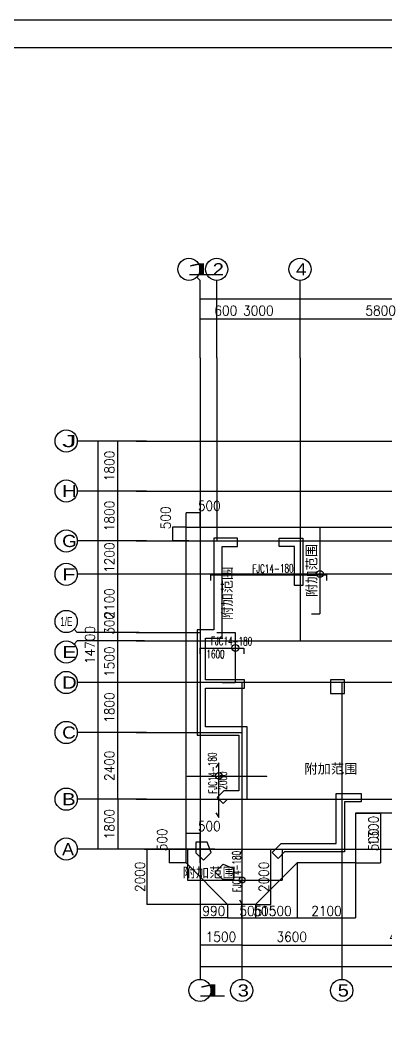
# Model space of a CAD drawing. Extents: x 628064 to 742735, y -407363 to -122417.
# Drawn here: x 667792 to 680967, y -383918 to -347963 of the extents above; entities that cross this region are included whole.
import ezdxf

# ---------------------------------------------------------------- set-up
doc = ezdxf.new("R2010")
doc.units = 0
doc.header["$LTSCALE"] = 100
for name, color, linetype in [('AXIS', 3, 'Continuous'), ('COLU', 255, 'Continuous'), ('DIM', 3, 'Continuous'), ('dim-wall', 7, 'Continuous'), ('dote', 253, 'Continuous'), ('WALL', 255, 'Continuous'), ('Z-CT', 2, 'Continuous'), ('图框', 254, 'Continuous'), ('支座钢筋标注', 173, 'Continuous'), ('板底钢筋', 24, 'Continuous'), ('楼板负筋钢筋', 1, 'Continuous')]:
    doc.layers.add(name, color=color, linetype=linetype)
doc.styles.add('hztxt', font='hztxt')
doc.styles.get("Standard").update_dxf_attribs({"font": 'standard'})
doc.dimstyles.get("Standard").update_dxf_attribs({"dimtxt": 351, "dimasz": 0.18, "dimexe": 0.18, "dimexo": 0.0625, "dimgap": 0.09, "dimtad": 0, "dimtoh": 1, "dimdec": 0, "dimzin": 0, "dimdsep": 46, "dimcen": 0.09, "dimadec": 0, "dimazin": 0, "dimtfac": 1, "dimtdec": 4, "dimtofl": 0, "dimtmove": 0, "dimatfit": 3, "dimfxl": 250, "dimtolj": 1, "dimtzin": 0, "dimarcsym": 0})

# ---------------------------------------------------------------- blocks, each defined once
blk = doc.blocks.new('_AXISO')
blk.add_circle((0, 0), 0.5)
blk = doc.blocks.new('*D270')
at = {"layer": 'AXIS', "color": 0, "linetype": 'ByBlock', "lineweight": -2}
for p, q in [((671999.8501724562, -370032.3691317109), (671310.7010416222, -370032.3691317109)), ((671999.8501724562, -370332.3691317109), (671310.7010416222, -370332.3691317109)), ((671310.8810416223, -370332.3691317109), (671310.8810416223, -370032.3691317109))]:
    blk.add_line(p, q, dxfattribs=at)
for points in [[(671310.8810416223, -370032.3691317109), (671310.9110141176, -370032.5491317109), (671310.8510691269, -370032.5491317109)], [(671310.8810416223, -370332.3691317109), (671310.8510691269, -370332.1891317109), (671310.9110141176, -370332.1891317109)]]:
    blk.add_solid(points, dxfattribs=at)
at = {"layer": 'AXIS', "color": 0, "linetype": 'Continuous', "lineweight": -2, "insert": (671010.8810416223, -369700.7791317108), "char_height": 351, "width": 663.0000000000007, "attachment_point": 5, "rotation": 90}
blk.add_mtext('300', dxfattribs=at)
blk = doc.blocks.new('*D307')
at = {"layer": 'AXIS', "color": 0, "linetype": 'ByBlock', "lineweight": -2}
for p, q in [((671999.8501724562, -367932.3691317077), (671310.7010416222, -367932.3691317077)), ((671310.8810416223, -370032.3691317109), (671310.8810416223, -367932.3691317077)), ((671999.8501724562, -370032.3691317109), (671310.7010416222, -370032.3691317109))]:
    blk.add_line(p, q, dxfattribs=at)
for points in [[(671310.8810416223, -367932.3691317077), (671310.9110141176, -367932.5491317077), (671310.8510691269, -367932.5491317077)], [(671310.8810416223, -370032.3691317109), (671310.8510691269, -370032.1891317109), (671310.9110141176, -370032.1891317109)]]:
    blk.add_solid(points, dxfattribs=at)
at = {"layer": 'AXIS', "color": 0, "linetype": 'Continuous', "lineweight": -2, "insert": (671010.8810416223, -368982.3691317092), "char_height": 351, "width": 906.7499999999995, "attachment_point": 5, "rotation": 90}
blk.add_mtext('2100', dxfattribs=at)
blk = doc.blocks.new('*D193')
at = {"layer": 'AXIS', "color": 0, "linetype": 'ByBlock', "lineweight": -2}
for p, q in [((672270.5814008901, -376032.3691317142), (671310.7010416222, -376032.3691317142)), ((671310.8810416223, -376032.3691317142), (671310.8810416223, -377832.3691317142)), ((672270.5814008903, -377832.3691317142), (671310.7010416222, -377832.3691317142))]:
    blk.add_line(p, q, dxfattribs=at)
for points in [[(671310.8810416223, -376032.3691317142), (671310.9110141176, -376032.5491317142), (671310.8510691269, -376032.5491317142)], [(671310.8810416223, -377832.3691317142), (671310.8510691269, -377832.1891317142), (671310.9110141176, -377832.1891317142)]]:
    blk.add_solid(points, dxfattribs=at)
at = {"layer": 'AXIS', "color": 0, "linetype": 'Continuous', "lineweight": -2, "insert": (671010.8810416223, -376932.369131714), "char_height": 351, "width": 807.299999999999, "attachment_point": 5, "rotation": 90}
blk.add_mtext('1800', dxfattribs=at)
blk = doc.blocks.new('*D233')
at = {"layer": 'AXIS', "color": 0, "linetype": 'ByBlock', "lineweight": -2}
for p, q in [((674274.0329612452, -380232.4316317284), (674274.0329612452, -381292.3791794995)), ((675774.0329612239, -380232.4316317284), (675774.0329612239, -381292.3791794995)), ((675774.0329612239, -381292.1991794995), (674274.0329612452, -381292.1991794995))]:
    blk.add_line(p, q, dxfattribs=at)
for points in [[(674274.0329612452, -381292.1991794995), (674274.2129612452, -381292.1692070042), (674274.2129612452, -381292.2291519949)], [(675774.0329612239, -381292.1991794995), (675773.8529612238, -381292.2291519949), (675773.8529612238, -381292.1692070042)]]:
    blk.add_solid(points, dxfattribs=at)
at = {"layer": 'AXIS', "color": 0, "linetype": 'Continuous', "lineweight": -2, "insert": (675024.0329612346, -380992.1991794995), "char_height": 351, "width": 807.299999999999, "attachment_point": 5}
blk.add_mtext('1500', dxfattribs=at)
blk = doc.blocks.new('*D165')
at = {"layer": 'AXIS', "color": 0, "linetype": 'ByBlock', "lineweight": -2}
for p, q in [((674274.0329612378, -360131.3126968176), (674274.0329612378, -358012.6723613546)), ((674274.0329612378, -358012.8523613546), (724074.0329612474, -358012.8523613546)), ((724074.0329612474, -360131.3126968176), (724074.0329612474, -358012.6723613546))]:
    blk.add_line(p, q, dxfattribs=at)
for points in [[(674274.0329612378, -358012.8523613546), (674274.2129612379, -358012.8223888593), (674274.2129612379, -358012.88233385)], [(724074.0329612474, -358012.8523613546), (724073.8529612473, -358012.88233385), (724073.8529612473, -358012.8223888593)]]:
    blk.add_solid(points, dxfattribs=at)
at = {"layer": 'AXIS', "color": 0, "linetype": 'Continuous', "lineweight": -2, "insert": (699174.0329612426, -357712.8523613546), "char_height": 351, "width": 1168.050000000001, "attachment_point": 5}
blk.add_mtext('49800', dxfattribs=at)
blk = doc.blocks.new('*D245')
at = {"layer": 'AXIS', "color": 0, "linetype": 'ByBlock', "lineweight": -2}
for p, q in [((677874.0329612304, -360131.3126968176), (677874.0329612304, -358733.2772689907)), ((677874.0329612304, -358733.4572689907), (683674.0329612304, -358733.4572689907)), ((683674.0329612304, -360131.3126968176), (683674.0329612304, -358733.2772689907))]:
    blk.add_line(p, q, dxfattribs=at)
for points in [[(677874.0329612304, -358733.4572689907), (677874.2129612304, -358733.4272964954), (677874.2129612304, -358733.487241486)], [(683674.0329612304, -358733.4572689907), (683673.8529612303, -358733.487241486), (683673.8529612303, -358733.4272964954)]]:
    blk.add_solid(points, dxfattribs=at)
at = {"layer": 'AXIS', "color": 0, "linetype": 'Continuous', "lineweight": -2, "insert": (680774.0329612304, -358433.4572689907), "char_height": 351, "width": 912.5999999999997, "attachment_point": 5}
blk.add_mtext('5800', dxfattribs=at)
blk = doc.blocks.new('*D284')
at = {"layer": 'AXIS', "color": 0, "linetype": 'ByBlock', "lineweight": -2}
for p, q in [((674874.0329612294, -360131.3126968174), (674874.0329612294, -358733.2772689907)), ((674874.0329612294, -358733.4572689907), (677874.0329612304, -358733.4572689907)), ((677874.0329612304, -360131.3126968176), (677874.0329612304, -358733.2772689907))]:
    blk.add_line(p, q, dxfattribs=at)
for points in [[(674874.0329612294, -358733.4572689907), (674874.2129612295, -358733.4272964954), (674874.2129612295, -358733.487241486)], [(677874.0329612304, -358733.4572689907), (677873.8529612303, -358733.487241486), (677873.8529612303, -358733.4272964954)]]:
    blk.add_solid(points, dxfattribs=at)
at = {"layer": 'AXIS', "color": 0, "linetype": 'Continuous', "lineweight": -2, "insert": (676374.03296123, -358433.4572689907), "char_height": 351, "width": 912.5999999999997, "attachment_point": 5}
blk.add_mtext('3000', dxfattribs=at)
blk = doc.blocks.new('*D126')
at = {"layer": 'AXIS', "color": 0, "linetype": 'ByBlock', "lineweight": -2}
for p, q in [((674274.0329612378, -360131.3126968176), (674274.0329612378, -358733.2772689907)), ((674274.0329612378, -358733.4572689907), (674874.0329612294, -358733.4572689907)), ((674874.0329612294, -360131.3126968174), (674874.0329612294, -358733.2772689907))]:
    blk.add_line(p, q, dxfattribs=at)
for points in [[(674274.0329612378, -358733.4572689907), (674274.2129612379, -358733.4272964954), (674274.2129612379, -358733.487241486)], [(674874.0329612294, -358733.4572689907), (674873.8529612294, -358733.487241486), (674873.8529612294, -358733.4272964954)]]:
    blk.add_solid(points, dxfattribs=at)
at = {"layer": 'AXIS', "color": 0, "linetype": 'Continuous', "lineweight": -2, "insert": (675199.7729612294, -358433.4572689907), "char_height": 351, "width": 651.2999999999993, "attachment_point": 5}
blk.add_mtext('600', dxfattribs=at)
blk = doc.blocks.new('*D160')
at = {"layer": 'AXIS', "color": 0, "linetype": 'ByBlock', "lineweight": -2}
for p, q in [((674274.0329612452, -380232.4316317284), (674274.0329612452, -382067.4580895817)), ((724074.0329612474, -380232.4316317284), (724074.0329612474, -382067.4580895817)), ((674274.0329612452, -382067.2780895817), (724074.0329612474, -382067.2780895817))]:
    blk.add_line(p, q, dxfattribs=at)
for points in [[(674274.0329612452, -382067.2780895817), (674274.2129612452, -382067.2481170864), (674274.2129612452, -382067.308062077)], [(724074.0329612474, -382067.2780895817), (724073.8529612473, -382067.308062077), (724073.8529612473, -382067.2481170864)]]:
    blk.add_solid(points, dxfattribs=at)
at = {"layer": 'AXIS', "color": 0, "linetype": 'Continuous', "lineweight": -2, "insert": (699174.0329612463, -381767.2780895816), "char_height": 351, "width": 1168.050000000001, "attachment_point": 5}
blk.add_mtext('49800', dxfattribs=at)
blk = doc.blocks.new('*D73')
at = {"layer": 'AXIS', "color": 0, "linetype": 'ByBlock', "lineweight": -2}
for p, q in [((679374.0329612239, -380232.4316317265), (679374.0329612239, -381292.3791794995)), ((683874.0329612289, -380232.4316317289), (683874.0329612289, -381292.3791794995)), ((679374.0329612239, -381292.1991794995), (683874.0329612289, -381292.1991794995))]:
    blk.add_line(p, q, dxfattribs=at)
for points in [[(679374.0329612239, -381292.1991794995), (679374.2129612239, -381292.1692070042), (679374.2129612239, -381292.2291519949)], [(683874.0329612289, -381292.1991794995), (683873.8529612288, -381292.2291519949), (683873.8529612288, -381292.1692070042)]]:
    blk.add_solid(points, dxfattribs=at)
at = {"layer": 'AXIS', "color": 0, "linetype": 'Continuous', "lineweight": -2, "insert": (681624.0329612265, -380992.1991794995), "char_height": 351, "width": 924.2999999999987, "attachment_point": 5}
blk.add_mtext('4500', dxfattribs=at)
blk = doc.blocks.new('*D104')
at = {"layer": 'AXIS', "color": 0, "linetype": 'ByBlock', "lineweight": -2}
for p, q in [((675774.0329612239, -380232.431631728), (675774.0329612239, -381292.3791794995)), ((679374.0329612239, -380232.4316317265), (679374.0329612239, -381292.3791794995)), ((675774.0329612239, -381292.1991794995), (679374.0329612239, -381292.1991794995))]:
    blk.add_line(p, q, dxfattribs=at)
for points in [[(675774.0329612239, -381292.1991794995), (675774.2129612239, -381292.1692070042), (675774.2129612239, -381292.2291519949)], [(679374.0329612239, -381292.1991794995), (679373.8529612238, -381292.2291519949), (679373.8529612238, -381292.1692070042)]]:
    blk.add_solid(points, dxfattribs=at)
at = {"layer": 'AXIS', "color": 0, "linetype": 'Continuous', "lineweight": -2, "insert": (677574.0329612239, -380992.1991794995), "char_height": 351, "width": 906.7499999999995, "attachment_point": 5}
blk.add_mtext('3600', dxfattribs=at)
blk = doc.blocks.new('*D43')
at = {"layer": 'AXIS', "color": 0, "linetype": 'ByBlock', "lineweight": -2}
for p, q in [((672270.5814008901, -363132.3691317402), (670610.733222542, -363132.3691317402)), ((670610.913222542, -377832.3691317142), (670610.913222542, -363132.3691317402)), ((672270.5814008901, -377832.3691317142), (670610.733222542, -377832.3691317142))]:
    blk.add_line(p, q, dxfattribs=at)
for points in [[(670610.913222542, -363132.3691317402), (670610.9431950374, -363132.5491317402), (670610.8832500466, -363132.5491317402)], [(670610.913222542, -377832.3691317142), (670610.8832500466, -377832.1891317142), (670610.9431950374, -377832.1891317142)]]:
    blk.add_solid(points, dxfattribs=at)
at = {"layer": 'AXIS', "color": 0, "linetype": 'Continuous', "lineweight": -2, "insert": (670310.9132225421, -370482.3691317271), "char_height": 351, "width": 1062.749999999999, "attachment_point": 5, "rotation": 90}
blk.add_mtext('14700', dxfattribs=at)
blk = doc.blocks.new('*D248')
at = {"layer": 'AXIS', "color": 0, "linetype": 'ByBlock', "lineweight": -2}
for p, q in [((672270.5814008901, -363132.3691317402), (671310.7010416222, -363132.3691317402)), ((671310.8810416223, -364932.3691317145), (671310.8810416223, -363132.3691317402)), ((672270.5814008901, -364932.3691317145), (671310.7010416222, -364932.3691317145))]:
    blk.add_line(p, q, dxfattribs=at)
for points in [[(671310.8810416223, -363132.3691317402), (671310.9110141176, -363132.5491317402), (671310.8510691269, -363132.5491317402)], [(671310.8810416223, -364932.3691317145), (671310.8510691269, -364932.1891317145), (671310.9110141176, -364932.1891317145)]]:
    blk.add_solid(points, dxfattribs=at)
at = {"layer": 'AXIS', "color": 0, "linetype": 'Continuous', "lineweight": -2, "insert": (671010.8810416223, -364032.3691317272), "char_height": 351, "width": 807.299999999999, "attachment_point": 5, "rotation": 90}
blk.add_mtext('1800', dxfattribs=at)
blk = doc.blocks.new('*D310')
at = {"layer": 'AXIS', "color": 0, "linetype": 'ByBlock', "lineweight": -2}
for p, q in [((672270.5814008901, -364932.3691317145), (671310.7010416222, -364932.3691317145)), ((671310.8810416223, -366732.3691317079), (671310.8810416223, -364932.3691317145)), ((672270.5814008901, -366732.3691317079), (671310.7010416222, -366732.3691317079))]:
    blk.add_line(p, q, dxfattribs=at)
for points in [[(671310.8810416223, -364932.3691317145), (671310.9110141176, -364932.5491317145), (671310.8510691269, -364932.5491317145)], [(671310.8810416223, -366732.3691317079), (671310.8510691269, -366732.1891317079), (671310.9110141176, -366732.1891317079)]]:
    blk.add_solid(points, dxfattribs=at)
at = {"layer": 'AXIS', "color": 0, "linetype": 'Continuous', "lineweight": -2, "insert": (671010.8810416223, -365832.3691317111), "char_height": 351, "width": 807.299999999999, "attachment_point": 5, "rotation": 90}
blk.add_mtext('1800', dxfattribs=at)
blk = doc.blocks.new('*D170')
at = {"layer": 'AXIS', "color": 0, "linetype": 'ByBlock', "lineweight": -2}
for p, q in [((672270.5814008901, -366732.3691317079), (671310.7010416222, -366732.3691317079)), ((671310.8810416223, -367932.3691317077), (671310.8810416223, -366732.3691317079)), ((672270.5814008901, -367932.3691317077), (671310.7010416222, -367932.3691317077))]:
    blk.add_line(p, q, dxfattribs=at)
for points in [[(671310.8810416223, -366732.3691317079), (671310.9110141176, -366732.5491317079), (671310.8510691269, -366732.5491317079)], [(671310.8810416223, -367932.3691317077), (671310.8510691269, -367932.1891317077), (671310.9110141176, -367932.1891317077)]]:
    blk.add_solid(points, dxfattribs=at)
at = {"layer": 'AXIS', "color": 0, "linetype": 'Continuous', "lineweight": -2, "insert": (671010.8810416223, -367332.3691317076), "char_height": 351, "width": 807.299999999999, "attachment_point": 5, "rotation": 90}
blk.add_mtext('1200', dxfattribs=at)
blk = doc.blocks.new('*D207')
at = {"layer": 'AXIS', "color": 0, "linetype": 'ByBlock', "lineweight": -2}
for p, q in [((672270.5814008901, -370332.3691317109), (671310.7010416222, -370332.3691317109)), ((671310.8810416223, -371832.369131733), (671310.8810416223, -370332.3691317109)), ((672270.5814008901, -371832.369131733), (671310.7010416222, -371832.369131733))]:
    blk.add_line(p, q, dxfattribs=at)
for points in [[(671310.8810416223, -370332.3691317109), (671310.9110141176, -370332.5491317109), (671310.8510691269, -370332.5491317109)], [(671310.8810416223, -371832.369131733), (671310.8510691269, -371832.189131733), (671310.9110141176, -371832.189131733)]]:
    blk.add_solid(points, dxfattribs=at)
at = {"layer": 'AXIS', "color": 0, "linetype": 'Continuous', "lineweight": -2, "insert": (671010.8810416223, -371082.3691317219), "char_height": 351, "width": 807.299999999999, "attachment_point": 5, "rotation": 90}
blk.add_mtext('1500', dxfattribs=at)
blk = doc.blocks.new('*D266')
at = {"layer": 'AXIS', "color": 0, "linetype": 'ByBlock', "lineweight": -2}
for p, q in [((672270.5814008901, -371832.369131733), (671310.7010416222, -371832.369131733)), ((671310.8810416223, -373632.369131716), (671310.8810416223, -371832.369131733)), ((672270.5814008901, -373632.369131716), (671310.7010416222, -373632.369131716))]:
    blk.add_line(p, q, dxfattribs=at)
for points in [[(671310.8810416223, -371832.369131733), (671310.9110141176, -371832.549131733), (671310.8510691269, -371832.549131733)], [(671310.8810416223, -373632.369131716), (671310.8510691269, -373632.189131716), (671310.9110141176, -373632.189131716)]]:
    blk.add_solid(points, dxfattribs=at)
at = {"layer": 'AXIS', "color": 0, "linetype": 'Continuous', "lineweight": -2, "insert": (671010.8810416223, -372732.3691317244), "char_height": 351, "width": 807.299999999999, "attachment_point": 5, "rotation": 90}
blk.add_mtext('1800', dxfattribs=at)
blk = doc.blocks.new('*D305')
at = {"layer": 'AXIS', "color": 0, "linetype": 'ByBlock', "lineweight": -2}
for p, q in [((672270.5814008901, -373632.369131716), (671310.7010416222, -373632.369131716)), ((671310.8810416223, -376032.3691317142), (671310.8810416223, -373632.369131716)), ((672270.5814008901, -376032.3691317142), (671310.7010416222, -376032.3691317142))]:
    blk.add_line(p, q, dxfattribs=at)
for points in [[(671310.8810416223, -373632.369131716), (671310.9110141176, -373632.549131716), (671310.8510691269, -373632.549131716)], [(671310.8810416223, -376032.3691317142), (671310.8510691269, -376032.1891317142), (671310.9110141176, -376032.1891317142)]]:
    blk.add_solid(points, dxfattribs=at)
at = {"layer": 'AXIS', "color": 0, "linetype": 'Continuous', "lineweight": -2, "insert": (671010.8810416223, -374832.369131715), "char_height": 351, "width": 918.4499999999996, "attachment_point": 5, "rotation": 90}
blk.add_mtext('2400', dxfattribs=at)
blk = doc.blocks.new('A$C35F87531')
at = {"layer": '图框'}
for points in [[(-0.0002444429555908, -0.0004358000587672), (-0.0002444424899295, 59399.99956419994), (84099.99975555704, 59399.99956419994), (84099.99975555658, -0.0004358000587672)], [(2499.999755557045, 999.9995641999412), (83099.99975555658, 999.9995641999412), (83099.99975555704, 58399.99956419994), (2499.999755557511, 58399.99956419994)]]:
    blk.add_lwpolyline(points, close=True, dxfattribs=at)
blk = doc.blocks.new('*D264')
at = {"layer": 'dim-wall', "color": 0, "linetype": 'ByBlock', "lineweight": -2}
for p, q in [((678412.0398425501, -366232.3691317079), (678582.2127272948, -366232.3691317079)), ((678582.0327272947, -366232.3691317079), (678582.0327272947, -369357.3690124986)), ((678284.095487458, -369357.3690124986), (678582.2127272948, -369357.3690124986))]:
    blk.add_line(p, q, dxfattribs=at)
for points in [[(678582.0327272947, -366232.3691317079), (678582.0626997901, -366232.5491317079), (678582.0027547993, -366232.5491317079)], [(678582.0327272947, -369357.3690124986), (678582.0027547993, -369357.1890124986), (678582.0626997901, -369357.1890124986)]]:
    blk.add_solid(points, dxfattribs=at)
at = {"layer": 'dim-wall', "color": 0, "linetype": 'Continuous', "lineweight": -2, "insert": (678306.5327272947, -367794.8690721031), "char_height": 351, "width": 1906.320000000002, "attachment_point": 5, "rotation": 90}
blk.add_mtext('\\A1;附加范围', dxfattribs=at)
blk = doc.blocks.new('*D114')
at = {"layer": 'dim-wall', "color": 0, "linetype": 'ByBlock', "lineweight": -2}
for p, q in [((673807.9201483337, -375216.6566910919), (673807.9201483337, -375206.2252113205)), ((673807.9201483337, -375206.4052113205), (676674.0330923622, -375206.4052113205)), ((676674.0330923622, -375216.6566910919), (676674.0330923622, -375206.2252113205))]:
    blk.add_line(p, q, dxfattribs=at)
for points in [[(673807.9201483337, -375206.4052113205), (673808.1001483337, -375206.3752388252), (673808.1001483337, -375206.4351838158)], [(676674.0330923622, -375206.4052113205), (676673.8530923622, -375206.4351838158), (676673.8530923622, -375206.3752388252)]]:
    blk.add_solid(points, dxfattribs=at)
at = {"layer": 'dim-wall', "color": 0, "linetype": 'Continuous', "lineweight": -2, "insert": (678982.6894054514, -374956.4052113205), "char_height": 351, "width": 3751.019999999998, "attachment_point": 5}
blk.add_mtext('\\A1;\\A1;\\A1;附加范围', dxfattribs=at)
blk = doc.blocks.new('*D320')
at = {"layer": 'dim-wall', "color": 0, "linetype": 'ByBlock', "lineweight": -2}
for p, q in [((673823.0329770868, -377835.4311996935), (673823.0329770868, -378948.0488904283)), ((677224.0330703472, -377832.4318682994), (677224.0330703472, -378948.0488904283)), ((673823.0329770868, -378947.8688904283), (677224.0330703472, -378947.8688904283))]:
    blk.add_line(p, q, dxfattribs=at)
for points in [[(673823.0329770868, -378947.8688904283), (673823.2129770869, -378947.8389179329), (673823.2129770869, -378947.8988629236)], [(677224.0330703472, -378947.8688904283), (677223.8530703471, -378947.8988629236), (677223.8530703471, -378947.8389179329)]]:
    blk.add_solid(points, dxfattribs=at)
at = {"layer": 'dim-wall', "color": 0, "linetype": 'Continuous', "lineweight": -2, "insert": (674600.2416692064, -378696.2497349084), "char_height": 351, "width": 2828.669999999998, "attachment_point": 5}
blk.add_mtext('\\A1;\\A1;附加范围', dxfattribs=at)
blk = doc.blocks.new('*D249')
at = {"layer": 'dim-wall', "color": 0, "linetype": 'ByBlock', "lineweight": -2}
for p, q in [((674874.0954612321, -370032.3692032335), (675540.029925261, -370032.3692032335)), ((675539.849925261, -370032.3692032335), (675539.849925261, -371832.3689171312)), ((675074.0954493111, -371832.3689171312), (675540.029925261, -371832.3689171312))]:
    blk.add_line(p, q, dxfattribs=at)
for points in [[(675539.849925261, -370032.3692032335), (675539.8798977564, -370032.5492032335), (675539.8199527656, -370032.5492032335)], [(675539.849925261, -371832.3689171312), (675539.8199527656, -371832.1889171312), (675539.8798977564, -371832.1889171312)]]:
    blk.add_solid(points, dxfattribs=at)
at = {"layer": 'dim-wall', "color": 0, "linetype": 'Continuous', "lineweight": -2, "insert": (675264.3499252612, -368617.9442032333), "char_height": 351, "width": 2828.669999999998, "attachment_point": 5, "rotation": 90}
blk.add_mtext('\\A1;\\A1;附加范围', dxfattribs=at)
blk = doc.blocks.new('*D232')
at = {"layer": 'DIM', "color": 0, "linetype": 'ByBlock', "lineweight": -2}
for p, q in [((673774.0329612446, -366232.3066317079), (673774.0329612446, -365715.9774005166)), ((674274.0329612402, -365716.1574005166), (673774.0329612446, -365716.1574005166)), ((674274.0329612402, -366232.3066317079), (674274.0329612402, -365715.9774005166))]:
    blk.add_line(p, q, dxfattribs=at)
for points in [[(673774.0329612446, -365716.1574005166), (673774.2129612446, -365716.1274280213), (673774.2129612446, -365716.187373012)], [(674274.0329612402, -365716.1574005166), (674273.8529612401, -365716.187373012), (674273.8529612401, -365716.1274280213)]]:
    blk.add_solid(points, dxfattribs=at)
at = {"layer": 'DIM', "color": 0, "linetype": 'Continuous', "lineweight": -2, "insert": (674605.62296124, -365466.1574005166), "char_height": 351, "width": 663.0000000000007, "attachment_point": 5}
blk.add_mtext('500', dxfattribs=at)
blk = doc.blocks.new('*D295')
at = {"layer": 'DIM', "color": 0, "linetype": 'ByBlock', "lineweight": -2}
for p, q in [((673773.9704612446, -366232.3691317079), (673283.5721139014, -366232.3691317079)), ((673283.7521139014, -366232.3691317079), (673283.7521139014, -366732.3691317079)), ((673869.402570803, -366732.3691317079), (673283.5721139014, -366732.3691317079))]:
    blk.add_line(p, q, dxfattribs=at)
for points in [[(673283.7521139014, -366232.3691317079), (673283.7820863968, -366232.5491317079), (673283.722141406, -366232.5491317079)], [(673283.7521139014, -366732.3691317079), (673283.722141406, -366732.1891317079), (673283.7820863968, -366732.1891317079)]]:
    blk.add_solid(points, dxfattribs=at)
at = {"layer": 'DIM', "color": 0, "linetype": 'Continuous', "lineweight": -2, "insert": (673033.7521139015, -365900.7791317078), "char_height": 351, "width": 663.0000000000007, "attachment_point": 5, "rotation": 90}
blk.add_mtext('500', dxfattribs=at)
blk = doc.blocks.new('*D156')
at = {"layer": 'DIM', "color": 0, "linetype": 'ByBlock', "lineweight": -2}
for p, q in [((673773.9704612446, -377832.3691317142), (673159.0703707555, -377832.3691317142)), ((673159.2503707556, -377832.3691317142), (673159.2503707556, -378332.3691317142)), ((673773.9704612446, -378332.3691317142), (673159.0703707555, -378332.3691317142))]:
    blk.add_line(p, q, dxfattribs=at)
for points in [[(673159.2503707556, -377832.3691317142), (673159.280343251, -377832.5491317142), (673159.2203982602, -377832.5491317142)], [(673159.2503707556, -378332.3691317142), (673159.2203982602, -378332.1891317142), (673159.280343251, -378332.1891317142)]]:
    blk.add_solid(points, dxfattribs=at)
at = {"layer": 'DIM', "color": 0, "linetype": 'Continuous', "lineweight": -2, "insert": (672909.2503707557, -377500.7791317141), "char_height": 351, "width": 663.0000000000007, "attachment_point": 5, "rotation": 90}
blk.add_mtext('500', dxfattribs=at)
blk = doc.blocks.new('*D82')
at = {"layer": 'DIM', "color": 0, "linetype": 'ByBlock', "lineweight": -2}
for p, q in [((673774.0329612446, -378332.3066317142), (673774.0329612446, -377255.9564382359)), ((673774.0329612446, -377256.1364382359), (674274.0329612447, -377256.1364382359)), ((674274.0329612447, -378332.306631714), (674274.0329612447, -377255.9564382359))]:
    blk.add_line(p, q, dxfattribs=at)
for points in [[(673774.0329612446, -377256.1364382359), (673774.2129612446, -377256.1064657405), (673774.2129612446, -377256.1664107312)], [(674274.0329612447, -377256.1364382359), (674273.8529612446, -377256.1664107312), (674273.8529612446, -377256.1064657405)]]:
    blk.add_solid(points, dxfattribs=at)
at = {"layer": 'DIM', "color": 0, "linetype": 'Continuous', "lineweight": -2, "insert": (674605.6229612447, -377006.1364382359), "char_height": 351, "width": 663.0000000000007, "attachment_point": 5}
blk.add_mtext('500', dxfattribs=at)
blk = doc.blocks.new('*D289')
at = {"layer": 'DIM', "color": 0, "linetype": 'ByBlock', "lineweight": -2}
for p, q in [((674274.0329612452, -379832.4316317147), (674274.0329612452, -380310.3019774888)), ((675263.6991566252, -379832.4316317142), (675263.6991566252, -380310.3019774888)), ((675263.6991566252, -380310.1219774888), (674274.0329612452, -380310.1219774888))]:
    blk.add_line(p, q, dxfattribs=at)
for points in [[(674274.0329612452, -380310.1219774888), (674274.2129612452, -380310.0920049935), (674274.2129612452, -380310.1519499841)], [(675263.6991566252, -380310.1219774888), (675263.5191566251, -380310.1519499841), (675263.5191566251, -380310.0920049935)]]:
    blk.add_solid(points, dxfattribs=at)
at = {"layer": 'DIM', "color": 0, "linetype": 'Continuous', "lineweight": -2, "insert": (674768.8660589353, -380060.1219774888), "char_height": 351, "width": 645.4499999999994, "attachment_point": 5}
blk.add_mtext('990', dxfattribs=at)
blk = doc.blocks.new('*D15')
at = {"layer": 'DIM', "color": 0, "linetype": 'ByBlock', "lineweight": -2}
for p, q in [((674807.7263291732, -377832.3691317142), (672360.1594291393, -377832.3691317142)), ((672360.3394291394, -377832.3691317142), (672360.3394291394, -379832.3691317142)), ((675263.6366566252, -379832.3691317142), (672360.1594291393, -379832.3691317142))]:
    blk.add_line(p, q, dxfattribs=at)
for points in [[(672360.3394291394, -377832.3691317142), (672360.3694016348, -377832.5491317142), (672360.309456644, -377832.5491317142)], [(672360.3394291394, -379832.3691317142), (672360.309456644, -379832.1891317142), (672360.3694016348, -379832.1891317142)]]:
    blk.add_solid(points, dxfattribs=at)
at = {"layer": 'DIM', "color": 0, "linetype": 'Continuous', "lineweight": -2, "insert": (672110.3394291396, -378832.3691317141), "char_height": 351, "width": 912.5999999999997, "attachment_point": 5, "rotation": 90}
blk.add_mtext('2000', dxfattribs=at)
blk = doc.blocks.new('*D215')
at = {"layer": 'DIM', "color": 0, "linetype": 'ByBlock', "lineweight": -2}
for p, q in [((676274.0954612237, -377832.3691317142), (676818.736787812, -377832.3691317142)), ((676818.5567878119, -379832.369131714), (676818.5567878119, -377832.3691317142)), ((676274.0954612237, -379832.369131714), (676818.736787812, -379832.369131714))]:
    blk.add_line(p, q, dxfattribs=at)
for points in [[(676818.5567878119, -377832.3691317142), (676818.5867603073, -377832.5491317142), (676818.5268153165, -377832.5491317142)], [(676818.5567878119, -379832.369131714), (676818.5268153165, -379832.189131714), (676818.5867603073, -379832.189131714)]]:
    blk.add_solid(points, dxfattribs=at)
at = {"layer": 'DIM', "color": 0, "linetype": 'Continuous', "lineweight": -2, "insert": (676568.5567878122, -378832.369131714), "char_height": 351, "width": 912.5999999999997, "attachment_point": 5, "rotation": 90}
blk.add_mtext('2000', dxfattribs=at)
blk = doc.blocks.new('*D225')
at = {"layer": 'DIM', "color": 0, "linetype": 'ByBlock', "lineweight": -2}
for p, q in [((675263.6991566252, -379832.4316317142), (675263.6991566252, -380310.3019774888)), ((675768.8660589244, -379832.4316317142), (675768.8660589244, -380310.3019774888)), ((675263.6991566252, -380310.1219774888), (675768.8660589244, -380310.1219774888))]:
    blk.add_line(p, q, dxfattribs=at)
for points in [[(675263.6991566252, -380310.1219774888), (675263.8791566252, -380310.0920049935), (675263.8791566252, -380310.1519499841)], [(675768.8660589244, -380310.1219774888), (675768.6860589243, -380310.1519499841), (675768.6860589243, -380310.0920049935)]]:
    blk.add_solid(points, dxfattribs=at)
at = {"layer": 'DIM', "color": 0, "linetype": 'Continuous', "lineweight": -2, "insert": (676100.4560589243, -380060.1219774888), "char_height": 351, "width": 663.0000000000007, "attachment_point": 5}
blk.add_mtext('505', dxfattribs=at)
blk = doc.blocks.new('*D96')
at = {"layer": 'DIM', "color": 0, "linetype": 'ByBlock', "lineweight": -2}
for p, q in [((675768.8660589244, -379832.4316317142), (675768.8660589244, -380310.3019774888)), ((676274.0329612237, -379832.431631714), (676274.0329612237, -380310.3019774888)), ((675768.8660589244, -380310.1219774888), (676274.0329612237, -380310.1219774888))]:
    blk.add_line(p, q, dxfattribs=at)
for points in [[(675768.8660589244, -380310.1219774888), (675769.0460589244, -380310.0920049935), (675769.0460589244, -380310.1519499841)], [(676274.0329612237, -380310.1219774888), (676273.8529612237, -380310.1519499841), (676273.8529612237, -380310.0920049935)]]:
    blk.add_solid(points, dxfattribs=at)
at = {"layer": 'DIM', "color": 0, "linetype": 'Continuous', "lineweight": -2, "insert": (676605.6229612237, -380060.1219774888), "char_height": 351, "width": 663.0000000000007, "attachment_point": 5}
blk.add_mtext('505', dxfattribs=at)
blk = doc.blocks.new('*D133')
at = {"layer": 'DIM', "color": 0, "linetype": 'ByBlock', "lineweight": -2}
for p, q in [((677774.0329612022, -378332.4316317142), (677774.0329612022, -380310.3019774888)), ((676274.0329612237, -379832.431631714), (676274.0329612237, -380310.3019774888)), ((676274.0329612237, -380310.1219774888), (677774.0329612022, -380310.1219774888))]:
    blk.add_line(p, q, dxfattribs=at)
for points in [[(676274.0329612237, -380310.1219774888), (676274.2129612238, -380310.0920049935), (676274.2129612238, -380310.1519499841)], [(677774.0329612022, -380310.1219774888), (677773.8529612022, -380310.1519499841), (677773.8529612022, -380310.0920049935)]]:
    blk.add_solid(points, dxfattribs=at)
at = {"layer": 'DIM', "color": 0, "linetype": 'Continuous', "lineweight": -2, "insert": (677024.0329612128, -380060.1219774888), "char_height": 351, "width": 807.299999999999, "attachment_point": 5}
blk.add_mtext('1500', dxfattribs=at)
blk = doc.blocks.new('*D31')
at = {"layer": 'DIM', "color": 0, "linetype": 'ByBlock', "lineweight": -2}
for p, q in [((677774.0329612022, -378332.4316317142), (677774.0329612022, -380310.3019774888)), ((679874.0329612233, -378332.4316317142), (679874.0329612233, -380310.3019774888)), ((677774.0329612022, -380310.1219774888), (679874.0329612233, -380310.1219774888))]:
    blk.add_line(p, q, dxfattribs=at)
for points in [[(677774.0329612022, -380310.1219774888), (677774.2129612023, -380310.0920049935), (677774.2129612023, -380310.1519499841)], [(679874.0329612233, -380310.1219774888), (679873.8529612232, -380310.1519499841), (679873.8529612232, -380310.0920049935)]]:
    blk.add_solid(points, dxfattribs=at)
at = {"layer": 'DIM', "color": 0, "linetype": 'Continuous', "lineweight": -2, "insert": (678824.0329612126, -380060.1219774888), "char_height": 351, "width": 906.7499999999995, "attachment_point": 5}
blk.add_mtext('2100', dxfattribs=at)
blk = doc.blocks.new('*D64')
at = {"layer": 'DIM', "color": 0, "linetype": 'ByBlock', "lineweight": -2}
for p, q in [((679874.0954612226, -376532.3691317142), (680766.1332450903, -376532.3691317142)), ((680765.9532450902, -376532.3691317142), (680765.9532450902, -377832.3691317142)), ((679874.0954612232, -377832.3691317142), (680766.1332450903, -377832.3691317142))]:
    blk.add_line(p, q, dxfattribs=at)
for points in [[(680765.9532450902, -376532.3691317142), (680765.9832175856, -376532.5491317142), (680765.9232725948, -376532.5491317142)], [(680765.9532450902, -377832.3691317142), (680765.9232725948, -377832.1891317142), (680765.9832175856, -377832.1891317142)]]:
    blk.add_solid(points, dxfattribs=at)
at = {"layer": 'DIM', "color": 0, "linetype": 'Continuous', "lineweight": -2, "insert": (680515.9532450902, -377182.3691317141), "char_height": 351, "width": 807.299999999999, "attachment_point": 5, "rotation": 90}
blk.add_mtext('1300', dxfattribs=at)
blk = doc.blocks.new('*D7')
at = {"layer": 'DIM', "color": 0, "linetype": 'ByBlock', "lineweight": -2}
for p, q in [((679874.0954612232, -377832.3691317142), (680766.1332450903, -377832.3691317142)), ((680765.9532450902, -377832.3691317142), (680765.9532450902, -378332.3691317142)), ((679874.0954612233, -378332.3691317142), (680766.1332450903, -378332.3691317142))]:
    blk.add_line(p, q, dxfattribs=at)
for points in [[(680765.9532450902, -377832.3691317142), (680765.9832175856, -377832.5491317142), (680765.9232725948, -377832.5491317142)], [(680765.9532450902, -378332.3691317142), (680765.9232725948, -378332.1891317142), (680765.9832175856, -378332.1891317142)]]:
    blk.add_solid(points, dxfattribs=at)
at = {"layer": 'DIM', "color": 0, "linetype": 'Continuous', "lineweight": -2, "insert": (680515.9532450902, -377500.7791317141), "char_height": 351, "width": 663.0000000000007, "attachment_point": 5, "rotation": 90}
blk.add_mtext('500', dxfattribs=at)

msp = doc.modelspace()

# ---------------------------------------------------------------- linework, layer by layer
at = {"layer": 'AXIS'}
for p, q in [((674274.0329612378, -357344.5934226651), (674156.8536806602, -357227.4241074155)), ((674274.0329612378, -360131.3751968176), (674274.0329612378, -357344.5934226651)), ((674874.0329612294, -360131.3751968176), (674874.0329612294, -357344.5934226651)), ((677874.0329612304, -360131.3751968176), (677874.0329612304, -357344.5934226651)), ((672349.3186903098, -363132.3691317402), (669855.9414683263, -363132.3691317402)), ((672349.3186903098, -364932.3691317145), (669855.9414683263, -364932.3691317145)), ((672349.318690308, -366732.3691317079), (669855.9414683244, -366732.3691317079)), ((672349.318690308, -367932.3691317077), (669855.9414683244, -367932.3691317077)), ((669855.9414683244, -370032.3691317109), (669738.7841807989, -369915.2118441855)), ((669855.9414683244, -370332.3691317109), (669738.7841807989, -370449.5264192362)), ((672078.5874618742, -370032.3691317109), (669855.9414683244, -370032.3691317109)), ((672078.5874618742, -370332.3691317109), (669855.9414683244, -370332.3691317109)), ((672349.318690308, -371832.369131733), (669855.9414683244, -371832.369131733)), ((672349.318690308, -373632.369131716), (669855.9414683244, -373632.369131716)), ((672349.318690308, -376032.3691317142), (669855.9414683244, -376032.3691317142)), ((672349.318690308, -377832.3691317142), (669855.9414683244, -377832.3691317142)), ((674274.0329612452, -380232.3691317284), (674274.0329612452, -382524.2614373538)), ((675774.0329612239, -380232.369131728), (675774.0329612239, -382524.2614373533)), ((679374.0329612239, -380232.3691317265), (679374.0329612239, -382524.2614373519))]:
    msp.add_line(p, q, dxfattribs=at)
at = {"layer": 'COLU'}
for points in [[(679474.0329614292, -372232.3691413182), (679474.0329614292, -371732.3691413182), (678974.0329614293, -371732.3691413182), (678974.0329614293, -372232.3691413182)], [(674394.4676345933, -378236.2561966433), (674677.3103470684, -377953.4134841688), (674524.0329614367, -377583.3691409641), (674124.0329614367, -377583.3691409627), (674124.0329614345, -377965.8215234816)], [(674820.1459057546, -378661.9344678071), (675102.9886182306, -378379.0917553334), (675473.0329614345, -378532.3691409673), (675473.0329614334, -378932.3691409673), (675090.5805789145, -378932.3691409673)]]:
    msp.add_lwpolyline(points, close=True, dxfattribs=at)
at = {"layer": 'dim-wall'}
for centre, radius in [((678586.3429679302, -367920.2713978147), 121.8344184453352), ((675544.1601658968, -370584.2550929276), 121.8344184453352), ((674948.420663509, -375194.3074774275), 121.8344184453352), ((675788.1209944921, -378947.8688904283), 108.8526765571838)]:
    msp.add_circle(centre, radius, dxfattribs=at)
at = {"layer": 'dote'}
for p, q in [((674274.0329612378, -360131.3751968176), (674274.0329612452, -380232.3691317284)), ((674874.0329612294, -360131.3751968174), (674874.0329612321, -366732.3691317079)), ((677874.0329612304, -360131.3751968176), (677874.0329612339, -370332.3691317109)), ((671970.643900892, -363132.3691317402), (726174.0329612509, -363132.3691317402)), ((671970.643900892, -364932.3691317145), (726174.0329612509, -364932.3691317145)), ((671970.6439008914, -366732.3691317079), (726174.0329612513, -366732.3691317077)), ((688474.0329612305, -367932.3691317077), (671970.6439008914, -367932.3691317077)), ((671970.6439008901, -370032.3691317109), (674274.0329612416, -370032.3691317109)), ((671970.6439008901, -370332.3691317109), (726174.0329612528, -370332.3691317107)), ((726174.0329612519, -371832.369131733), (671970.643900891, -371832.369131733)), ((675774.0329612206, -371832.3691317328), (675774.0329612239, -380232.3691317302)), ((679374.032961221, -371832.369131733), (679374.0329612239, -380232.3691317284)), ((671970.6439008901, -373632.369131716), (675774.0329612213, -373632.3691317159)), ((671970.6439008901, -376032.3691317142), (726174.0329612528, -376032.3691317142)), ((672270.6439008903, -377832.3691317142), (726174.0329612528, -377832.3691317142))]:
    msp.add_line(p, q, dxfattribs=at)
at = {"layer": 'WALL'}
for points in [[(675256.2660033276, -376032.3691409674), (675974.0329334371, -376032.3691409674), (675974.0329334371, -373432.3691410053), (674474.032961454, -373432.3691410053), (674474.03296127, -372032.3691407427), (675874.0329612698, -372032.3691407429), (675874.03296127, -371732.3691407427), (674474.0329612695, -371732.3691407429), (674474.0329614521, -370232.3691595356), (675074.0329614427, -370232.3691595356), (675074.0329614427, -366932.3691410053), (675624.0329614427, -366932.3691410053), (675624.0329614427, -366632.3691410053), (674774.0329614427, -366632.3691410053), (674774.0329614427, -369932.3691595356), (674174.0329614521, -369932.3691595356), (674174.0329614535, -373732.3691410053), (675674.0329334371, -373732.3691410053), (675674.0329334371, -375732.3691409673), (675132.0019346152, -375732.3691409676), (674890.5805783777, -375973.7904972058), (675102.7715791649, -376185.8635651302)], [(677674.0329614436, -368332.3691409608), (677674.0329614436, -366932.3691409611), (677124.0329707089, -366932.3691409611), (677124.0329707089, -366632.3691409611), (677974.0329614436, -366632.3691409611), (677974.0329614436, -368332.3691409611)], [(676870.4825698991, -377953.6924881838), (677191.8058800112, -377632.3691780659), (679174.0329427025, -377632.3691780659), (679174.0329427025, -375832.3691780659), (680074.0329427025, -375832.3691780659), (680074.0329427025, -376132.3691780659), (679474.0329427025, -376132.3691780659), (679474.0329427025, -377932.3691410052), (677316.0699858116, -377932.3691410052), (677082.6146042553, -378165.8245225387)]]:
    msp.add_lwpolyline(points, close=True, dxfattribs=at)
at = {"layer": 'Z-CT'}
msp.add_lwpolyline([(719074.0329612532, -376532.3691317142), (704474.0329612338, -376532.3691317142), (704474.0329612345, -378332.3691317142), (694474.0329612414, -378332.3691317142), (694474.0329612421, -376532.3691317142), (679874.0329612226, -376532.3691317142), (679874.0329612233, -378332.3691317142), (677774.0329612022, -378332.3691317142), (676274.0329612237, -379832.369131714), (675263.6991566252, -379832.3691317142), (673774.0329612446, -378332.3691317142), (673774.0329612446, -366232.3691317079), (683174.0329612327, -366232.3691317079), (683174.032961232, -364432.3691317144), (685274.032961233, -364432.3691317142), (685274.032961233, -362632.3691317403), (689074.0329612306, -362632.3691317403), (689074.0329612306, -364432.3691317142), (691174.0329612313, -364432.3691317144), (691174.0329612306, -366232.3691317079), (707774.032961245, -366232.3691317079)], dxfattribs=at)
at = {"layer": '板底钢筋'}
for points in [[(674844.1104228729, -376527.5317505532), (674944.1104228733, -376694.1989258461), (674944.1104228733, -374730.3681517202), (674844.1104228729, -374897.035327013)], [(675688.1209944916, -379665.3149760124), (675788.1209944921, -379831.9821513054), (675788.1209944921, -377868.1513771795), (675688.1209944919, -378034.8185524723)]]:
    msp.add_lwpolyline(points, dxfattribs=at)
at = {"layer": '楼板负筋钢筋'}
for points in [[(674656.4961738086, -368156.3680449303), (674656.4961738086, -367956.3680449304), (678821.1475777025, -367956.3692411192), (678821.1475777025, -368156.3692411192)], [(674274.0329969947, -370796.3524632472), (674274.0329969947, -370596.3524632471), (675851.7435736873, -370596.352916404), (675851.7435736873, -370796.352916404)]]:
    msp.add_lwpolyline(points, dxfattribs=at)

# ---------------------------------------------------------------- block references
at = {"layer": 'AXIS'}
ref = msp.add_blockref('_AXISO', (673873.9989409726, -356944.5934226652), dxfattribs=dict(at, xscale=800, yscale=800))
ref.add_attrib('A', '1', (673727.8691742783, -357163.7880727065), dxfattribs={"height": 438.389300082849, "style": 'hztxt', "width": 3.466666666666359})
ref = msp.add_blockref('_AXISO', (674873.9989409641, -356944.5934226652), dxfattribs=dict(at, xscale=800, yscale=800))
ref.add_attrib('A', '2', (674727.8691742698, -357163.7880727065), dxfattribs={"height": 438.389300082849, "style": 'hztxt', "width": 1.238095238095128})
ref = msp.add_blockref('_AXISO', (677873.998940965, -356944.5934226652), dxfattribs=dict(at, xscale=800, yscale=800))
ref.add_attrib('A', '4', (677727.8691742708, -357163.7880727065), dxfattribs={"height": 438.389300082849, "style": 'hztxt', "width": 1.155555555555453})
ref = msp.add_blockref('_AXISO', (669455.9414683263, -363132.3691317402), dxfattribs=dict(at, xscale=800, yscale=800))
ref.add_attrib('A', 'J', (669309.8117016321, -363351.5637817817), dxfattribs={"height": 438.389300082849, "style": 'hztxt', "width": 1.733333333333179})
ref = msp.add_blockref('_AXISO', (669455.9414683245, -364932.3691317145), dxfattribs=dict(at, xscale=800, yscale=800))
ref.add_attrib('A', 'H', (669309.8117016302, -365151.5637817559), dxfattribs={"height": 438.389300082849, "style": 'hztxt', "width": 1.238095238095128})
ref = msp.add_blockref('_AXISO', (669455.9414683245, -366732.3691317079), dxfattribs=dict(at, xscale=800, yscale=800))
ref.add_attrib('A', 'G', (669309.8117016302, -366951.5637817493), dxfattribs={"height": 438.389300082849, "style": 'hztxt', "width": 1.155555555555453})
ref = msp.add_blockref('_AXISO', (669455.9414683245, -367932.3691317077), dxfattribs=dict(at, xscale=800, yscale=800))
ref.add_attrib('A', 'F', (669309.8117016302, -368151.563781749), dxfattribs={"height": 438.389300082849, "style": 'hztxt', "width": 1.333333333333215})
ref = msp.add_blockref('_AXISO', (669455.9414683245, -369632.369131711), dxfattribs=dict(at, xscale=800, yscale=800))
ref.add_attrib('A', '1/E', (669245.4399217268, -369790.2452916592), dxfattribs={"height": 315.7523198962622, "style": 'hztxt', "width": 0.6797385620917157})
ref = msp.add_blockref('_AXISO', (669455.9414683245, -370732.3691317109), dxfattribs=dict(at, xscale=800, yscale=800))
ref.add_attrib('A', 'E', (669309.8117016302, -370951.5637817523), dxfattribs={"height": 438.389300082849, "style": 'hztxt', "width": 1.333333333333215})
ref = msp.add_blockref('_AXISO', (669455.9414683245, -370732.3691317109), dxfattribs=dict(at, xscale=800, yscale=800))
ref.add_attrib('A', 'E', (669309.8117016302, -370951.5637817523), dxfattribs={"height": 438.389300082849, "style": 'hztxt', "width": 1.333333333333215})
ref = msp.add_blockref('_AXISO', (669455.9414683245, -371832.369131733), dxfattribs=dict(at, xscale=800, yscale=800))
ref.add_attrib('A', 'D', (669309.8117016302, -372051.5637817744), dxfattribs={"height": 438.389300082849, "style": 'hztxt', "width": 1.238095238095128})
ref = msp.add_blockref('_AXISO', (669455.9414683245, -373632.369131716), dxfattribs=dict(at, xscale=800, yscale=800))
ref.add_attrib('A', 'C', (669309.8117016302, -373851.5637817574), dxfattribs={"height": 438.389300082849, "style": 'hztxt', "width": 1.155555555555453})
ref = msp.add_blockref('_AXISO', (669455.9414683245, -376032.3691317142), dxfattribs=dict(at, xscale=800, yscale=800))
ref.add_attrib('A', 'B', (669309.8117016302, -376251.5637817556), dxfattribs={"height": 438.389300082849, "style": 'hztxt', "width": 1.238095238095128})
ref = msp.add_blockref('_AXISO', (669455.9414683245, -377832.3691317142), dxfattribs=dict(at, xscale=800, yscale=800))
ref.add_attrib('A', 'A', (669309.8117016302, -378051.5637817556), dxfattribs={"height": 438.389300082849, "style": 'hztxt', "width": 1.083333333333237})
ref = msp.add_blockref('_AXISO', (674273.99894098, -382924.2614373537), dxfattribs=dict(at, xscale=800, yscale=800))
ref.add_attrib('A', '1', (674127.8691742857, -383143.4560873951), dxfattribs={"height": 438.389300082849, "style": 'hztxt', "width": 3.466666666666359})
ref = msp.add_blockref('_AXISO', (675773.9989409586, -382924.2614373533), dxfattribs=dict(at, xscale=800, yscale=800))
ref.add_attrib('A', '3', (675627.8691742643, -383143.4560873947), dxfattribs={"height": 438.389300082849, "style": 'hztxt', "width": 1.238095238095128})
ref = msp.add_blockref('_AXISO', (679373.9989409586, -382924.2614373519), dxfattribs=dict(at, xscale=800, yscale=800))
ref.add_attrib('A', '5', (679227.8691742644, -383143.4560873933), dxfattribs={"height": 438.389300082849, "style": 'hztxt', "width": 1.238095238095128})
at = {"layer": '图框'}
msp.add_blockref('A$C35F87531', (657905.845873631, -407363.4357408083), dxfattribs=at)

# ---------------------------------------------------------------- texts
at = {"layer": '支座钢筋标注', "color": 47, "width": 0.7}
for s, rotation, p in [('FJC14-180', 0.8197062247064119, (676157.2986244146, -367887.7672281562)), ('FJC14-180', 359.3032269176925, (674665.7315507896, -370480.8714556986)), ('1600', 359.3032269176925, (674497.9203566862, -370954.8832833107)), ('FJC14-180', 90.81970623142352, (674884.0327581111, -375833.3082656945)), ('2000', 90.81970623142352, (675243.436908965, -375692.1960331388)), ('FJC14-180', 90.81970623142352, (675753.5549377786, -379379.0461963211))]:
    msp.add_text(s, height=300, rotation=rotation, dxfattribs=at).set_placement(p)

# ---------------------------------------------------------------- dimensions: what is measured, and where the dimension line sits
at = {"layer": 'AXIS'}
for base, p1, p2, picture, middle in [((724074.0329612474, -358012.8523613546), (674274.0329612378, -360131.3751968176), (724074.0329612474, -360131.3751968176), '*D165', (699174.0329612426, -357712.8523613546)), ((674874.0329612294, -358733.4572689907), (674274.0329612378, -360131.3751968176), (674874.0329612294, -360131.3751968174), '*D126', (674574.0329612336, -358433.4572689907)), ((677874.0329612304, -358733.4572689907), (674874.0329612294, -360131.3751968174), (677874.0329612304, -360131.3751968176), '*D284', (676374.03296123, -358433.4572689907)), ((683674.0329612304, -358733.4572689907), (677874.0329612304, -360131.3751968176), (683674.0329612304, -360131.3751968176), '*D245', (680774.0329612304, -358433.4572689907)), ((724074.0329612474, -382067.2780895817), (674274.0329612452, -380232.3691317284), (724074.0329612474, -380232.3691317284), '*D160', (699174.0329612463, -381767.2780895816)), ((679374.0329612239, -381292.1991794995), (675774.0329612239, -380232.369131728), (679374.0329612239, -380232.3691317265), '*D104', (677574.0329612239, -380992.1991794995)), ((683874.0329612289, -381292.1991794995), (679374.0329612239, -380232.3691317265), (683874.0329612289, -380232.3691317289), '*D73', (681624.0329612265, -380992.1991794995))]:
    dim = msp.add_linear_dim(base=base, p1=p1, p2=p2, dimstyle='Standard', dxfattribs=at)
    dim.commit()
    dim.dimension.update_dxf_attribs({"geometry": picture, "text_midpoint": middle})
for base, p1, p2, angle, picture, middle in [((670610.913222542, -363132.3691317402), (672270.6439008901, -377832.3691317142), (672270.6439008901, -363132.3691317402), 90, '*D43', (670310.9132225421, -370482.3691317271)), ((671310.8810416223, -363132.3691317402), (672270.6439008901, -364932.3691317145), (672270.6439008901, -363132.3691317402), 90, '*D248', (671010.8810416223, -364032.3691317272)), ((671310.8810416223, -364932.3691317145), (672270.6439008901, -366732.3691317079), (672270.6439008901, -364932.3691317145), 90, '*D310', (671010.8810416223, -365832.3691317111)), ((671310.8810416223, -366732.3691317079), (672270.6439008901, -367932.3691317077), (672270.6439008901, -366732.3691317079), 90, '*D170', (671010.8810416223, -367332.3691317076)), ((671310.8810416223, -367932.3691317077), (671999.9126724562, -370032.3691317109), (671999.9126724562, -367932.3691317077), 90, '*D307', (671010.8810416223, -368982.3691317092)), ((671310.8810416223, -370032.3691317109), (671999.9126724562, -370332.3691317109), (671999.9126724562, -370032.3691317109), 90, '*D270', (671010.8810416223, -370182.3691317108)), ((671310.8810416223, -370332.3691317109), (672270.6439008901, -371832.369131733), (672270.6439008901, -370332.3691317109), 90, '*D207', (671010.8810416223, -371082.3691317219)), ((671310.8810416223, -371832.369131733), (672270.6439008901, -373632.369131716), (672270.6439008901, -371832.369131733), 90, '*D266', (671010.8810416223, -372732.3691317244)), ((671310.8810416223, -373632.369131716), (672270.6439008901, -376032.3691317142), (672270.6439008901, -373632.369131716), 90, '*D305', (671010.8810416223, -374832.369131715)), ((671310.8810416223, -377832.3691317142), (672270.6439008901, -376032.3691317142), (672270.6439008903, -377832.3691317142), 90, '*D193', (671010.8810416223, -376932.369131714)), ((674274.0329612452, -381292.1991794995), (675774.0329612239, -380232.3691317284), (674274.0329612452, -380232.3691317284), 180, '*D233', (675024.0329612346, -380992.1991794995))]:
    dim = msp.add_linear_dim(base=base, p1=p1, p2=p2, angle=angle, dimstyle='Standard', dxfattribs=at)
    dim.commit()
    dim.dimension.update_dxf_attribs({"geometry": picture, "text_midpoint": middle})
at = {"layer": 'DIM'}
for base, p1, p2, picture, middle in [((673774.0329612446, -365716.1574005166), (674274.0329612402, -366232.3691317079), (673774.0329612446, -366232.3691317079), '*D232', (674024.0329612423, -365466.1574005166)), ((674274.0329612447, -377256.1364382359), (673774.0329612446, -378332.3691317142), (674274.0329612447, -378332.369131714), '*D82', (674024.0329612446, -377006.1364382359)), ((677774.0329612022, -380310.1219774888), (676274.0329612237, -379832.369131714), (677774.0329612022, -378332.3691317142), '*D133', (677024.0329612128, -380060.1219774888)), ((679874.0329612233, -380310.1219774888), (677774.0329612022, -378332.3691317142), (679874.0329612233, -378332.3691317142), '*D31', (678824.0329612126, -380060.1219774888)), ((674274.0329612452, -380310.1219774888), (675263.6991566252, -379832.3691317142), (674274.0329612452, -379832.3691317147), '*D289', (674768.8660589353, -380060.1219774888)), ((675768.8660589244, -380310.1219774888), (675263.6991566252, -379832.3691317142), (675768.8660589244, -379832.3691317142), '*D225', (675516.2826077747, -380060.1219774888)), ((676274.0329612237, -380310.1219774888), (675768.8660589244, -379832.3691317142), (676274.0329612237, -379832.369131714), '*D96', (676021.449510074, -380060.1219774888))]:
    dim = msp.add_linear_dim(base=base, p1=p1, p2=p2, dimstyle='Standard', dxfattribs=at)
    dim.commit()
    dim.dimension.update_dxf_attribs({"geometry": picture, "text_midpoint": middle})
for base, p1, p2, picture, middle in [((673283.7521139014, -366732.3691317079), (673774.0329612446, -366232.3691317079), (673869.465070803, -366732.3691317079), '*D295', (673033.7521139015, -366482.3691317078)), ((680765.9532450902, -377832.3691317142), (679874.0329612226, -376532.3691317142), (679874.0329612232, -377832.3691317142), '*D64', (680515.9532450902, -377182.3691317141)), ((673159.2503707556, -378332.3691317142), (673774.0329612446, -377832.3691317142), (673774.0329612446, -378332.3691317142), '*D156', (672909.2503707557, -378082.3691317141)), ((680765.9532450902, -378332.3691317142), (679874.0329612232, -377832.3691317142), (679874.0329612233, -378332.3691317142), '*D7', (680515.9532450902, -378082.3691317141)), ((672360.3394291394, -379832.3691317142), (674807.7888291732, -377832.3691317142), (675263.6991566252, -379832.3691317142), '*D15', (672110.3394291396, -378832.3691317141)), ((676818.5567878119, -377832.3691317142), (676274.0329612237, -379832.369131714), (676274.0329612237, -377832.3691317142), '*D215', (676568.5567878122, -378832.369131714))]:
    dim = msp.add_linear_dim(base=base, p1=p1, p2=p2, angle=90, dimstyle='Standard', dxfattribs=at)
    dim.commit()
    dim.dimension.update_dxf_attribs({"geometry": picture, "text_midpoint": middle})
at = {"layer": 'dim-wall'}
for base, p1, p2, text, picture, middle in [((678582.0327272947, -369357.3690124986), (678411.9773425501, -366232.3691317079), (678284.032987458, -369357.3690124986), '\\A1;\\A1;附加范围', '*D264', (678306.5327272947, -367794.8690721031)), ((675539.849925261, -371832.3689171312), (674874.0329612321, -370032.3692032335), (675074.0329493111, -371832.3689171312), '\\A1;\\A1;\\A1;附加范围', '*D249', (675264.3499252612, -370932.3690601822))]:
    dim = msp.add_linear_dim(base=base, p1=p1, p2=p2, angle=90, text=text, dimstyle='Standard', dxfattribs=at)
    dim.commit()
    dim.dimension.update_dxf_attribs({"geometry": picture, "text_midpoint": middle})
for base, p1, p2, text, picture, middle in [((676674.0330923622, -375206.4052113205), (673807.9201483337, -375216.7191910919), (676674.0330923622, -375216.7191910919), '\\A1;\\A1;\\A1;\\A1;附加范围', '*D114', (675674.0329334371, -374956.4052113205)), ((677224.0330703472, -378947.8688904283), (673823.0329770868, -377835.3686996935), (677224.0330703472, -377832.3693682994), '\\A1;\\A1;\\A1;附加范围', '*D320', (674600.2416692064, -378696.2497349084))]:
    dim = msp.add_linear_dim(base=base, p1=p1, p2=p2, text=text, dimstyle='Standard', dxfattribs=at)
    dim.commit()
    dim.dimension.update_dxf_attribs({"geometry": picture, "text_midpoint": middle})

doc.saveas('drawing.dxf')
